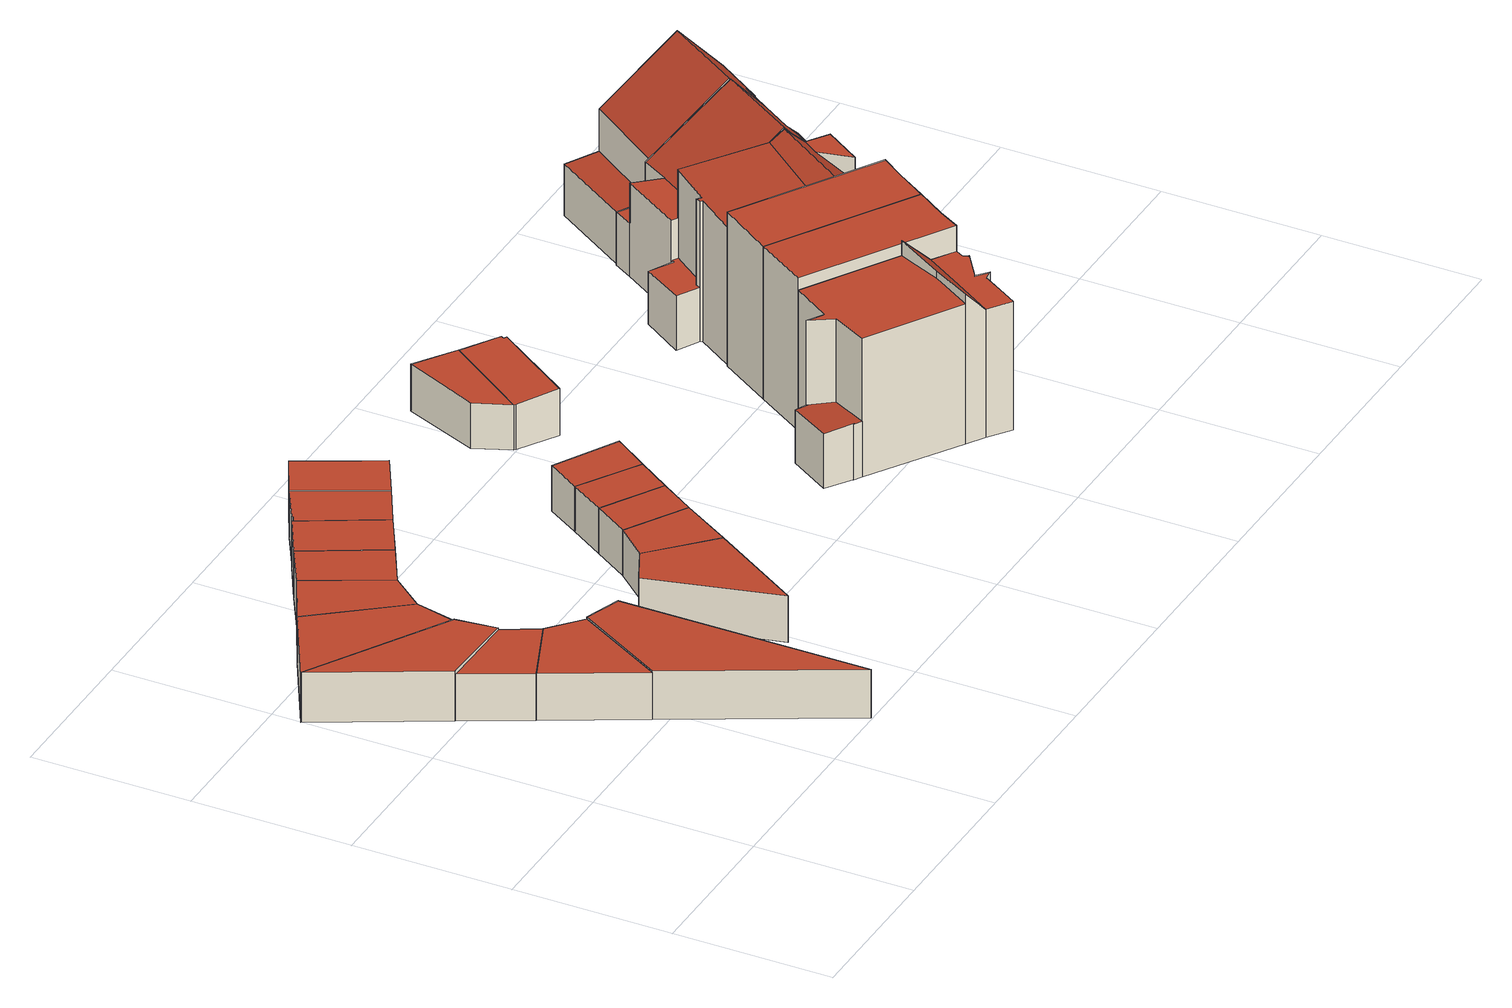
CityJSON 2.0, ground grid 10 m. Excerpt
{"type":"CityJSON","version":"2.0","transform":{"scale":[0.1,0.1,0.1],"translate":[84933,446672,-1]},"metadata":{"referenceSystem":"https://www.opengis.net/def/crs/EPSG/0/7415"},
"CityObjects":{
"building1":{"type":"Building","attributes":{"b3_bag_bag_overlap":0,"b3_dak_type":"horizontal","b3_h_dak_50p":2.79,"b3_h_dak_70p":2.81,"b3_h_dak_max":3.14,"b3_h_dak_min":2.66,"b3_h_maaiveld":-0.385,"b3_kas_warenhuis":false,"b3_mutatie_ahn3_ahn4":false,"b3_opp_buitenmuur":37.85,"b3_opp_dak_plat":31,"b3_opp_dak_schuin":0,"b3_opp_grond":30.98,"b3_opp_scheidingsmuur":47.36,"b3_reconstructie_onvolledig":false,"b3_rmse_lod12":0.0739,"b3_rmse_lod13":0.0739,"b3_rmse_lod22":0.0531,"b3_val3dity_lod12":"[]","b3_val3dity_lod13":"[]","b3_val3dity_lod22":"[]","b3_volume_lod12":99.03,"b3_volume_lod13":99.03,"b3_volume_lod22":98.66,"geconstateerd":false,"oorspronkelijkbouwjaar":1930,"status":"Pand in gebruik"},"children":["building1-1"]},
"building1-1":{"type":"BuildingPart","parents":["building1"],"geometry":[{"type":"Solid","lod":"2.2","boundaries":[[[[0,1,2,3]],[[4,1,0,5]],[[6,2,1,4]],[[5,0,3,7]],[[7,3,2,6]],[[7,6,4,5]]]],"semantics":{"surfaces":[{"type":"GroundSurface"},{"type":"WallSurface","on_footprint_edge":true},{"type":"RoofSurface"}],"values":[[0,1,1,1,1,2]]}}]},
"building2":{"type":"Building","attributes":{"b3_bag_bag_overlap":0,"b3_dak_type":"horizontal","b3_h_dak_50p":2.66,"b3_h_dak_70p":2.68,"b3_h_dak_max":2.84,"b3_h_dak_min":2.51,"b3_h_maaiveld":-0.446,"b3_kas_warenhuis":false,"b3_mutatie_ahn3_ahn4":false,"b3_opp_buitenmuur":22.26,"b3_opp_dak_plat":16.53,"b3_opp_dak_schuin":0,"b3_opp_grond":16.52,"b3_opp_scheidingsmuur":30.92,"b3_reconstructie_onvolledig":false,"b3_rmse_lod12":0.0529,"b3_rmse_lod13":0.0529,"b3_rmse_lod22":0.0366,"b3_val3dity_lod12":"[]","b3_val3dity_lod13":"[]","b3_val3dity_lod22":"[]","b3_volume_lod12":51.62,"b3_volume_lod13":51.62,"b3_volume_lod22":51.43,"geconstateerd":false,"oorspronkelijkbouwjaar":1930,"status":"Pand in gebruik"},"children":["building2-1"]},
"building2-1":{"type":"BuildingPart","parents":["building2"],"geometry":[{"type":"Solid","lod":"2.2","boundaries":[[[[8,2,1,9]],[[10,8,9,11]],[[11,9,1,12]],[[12,1,2,13]],[[13,2,8,10]],[[13,10,11,12]]]],"semantics":{"surfaces":[{"type":"GroundSurface"},{"type":"WallSurface","on_footprint_edge":true},{"type":"RoofSurface"}],"values":[[0,1,1,1,1,2]]}}]},
"building3":{"type":"Building","attributes":{"b3_bag_bag_overlap":0,"b3_dak_type":"horizontal","b3_h_dak_50p":2.65,"b3_h_dak_70p":2.67,"b3_h_dak_max":2.84,"b3_h_dak_min":2.48,"b3_h_maaiveld":-0.438,"b3_kas_warenhuis":false,"b3_mutatie_ahn3_ahn4":false,"b3_opp_buitenmuur":27.38,"b3_opp_dak_plat":33.25,"b3_opp_dak_schuin":0,"b3_opp_grond":33.25,"b3_opp_scheidingsmuur":52.18,"b3_reconstructie_onvolledig":false,"b3_rmse_lod12":0.0445,"b3_rmse_lod13":0.0445,"b3_rmse_lod22":0.0368,"b3_val3dity_lod12":"[]","b3_val3dity_lod13":"[]","b3_val3dity_lod22":"[]","b3_volume_lod12":103.25,"b3_volume_lod13":103.25,"b3_volume_lod22":102.69,"geconstateerd":false,"oorspronkelijkbouwjaar":1930,"status":"Pand in gebruik"},"children":["building3-1"]},
"building3-1":{"type":"BuildingPart","parents":["building3"],"geometry":[{"type":"Solid","lod":"2.2","boundaries":[[[[14,15,0,3]],[[16,0,15,17]],[[18,3,0,16]],[[19,14,3,18]],[[17,15,14,19]],[[17,19,18,16]]]],"semantics":{"surfaces":[{"type":"GroundSurface"},{"type":"WallSurface","on_footprint_edge":true},{"type":"RoofSurface"}],"values":[[0,1,1,1,1,2]]}}]},
"building4":{"type":"Building","attributes":{"b3_bag_bag_overlap":0,"b3_dak_type":"multiple horizontal","b3_h_dak_50p":2.66,"b3_h_dak_70p":2.68,"b3_h_dak_max":2.79,"b3_h_dak_min":-0.39,"b3_h_maaiveld":-0.447,"b3_kas_warenhuis":false,"b3_mutatie_ahn3_ahn4":false,"b3_opp_buitenmuur":28.96,"b3_opp_dak_plat":23.99,"b3_opp_dak_schuin":0,"b3_opp_grond":23.98,"b3_opp_scheidingsmuur":35.08,"b3_reconstructie_onvolledig":false,"b3_rmse_lod12":0.531,"b3_rmse_lod13":0.531,"b3_rmse_lod22":0.518,"b3_val3dity_lod12":"[]","b3_val3dity_lod13":"[]","b3_val3dity_lod22":"[]","b3_volume_lod12":75.05,"b3_volume_lod13":75.05,"b3_volume_lod22":74.63,"geconstateerd":false,"oorspronkelijkbouwjaar":1930,"status":"Pand in gebruik"},"children":["building4-1"]},
"building4-1":{"type":"BuildingPart","parents":["building4"],"geometry":[{"type":"Solid","lod":"2.2","boundaries":[[[[9,20,21,8]],[[22,21,20,23]],[[10,8,21,22]],[[11,9,8,10]],[[23,20,9,11]],[[23,11,10,22]]]],"semantics":{"surfaces":[{"type":"GroundSurface"},{"type":"WallSurface","on_footprint_edge":true},{"type":"RoofSurface"}],"values":[[0,1,1,1,1,2]]}}]},
"building5":{"type":"Building","attributes":{"b3_bag_bag_overlap":0,"b3_dak_type":"horizontal","b3_h_dak_50p":2.75,"b3_h_dak_70p":2.77,"b3_h_dak_max":3.05,"b3_h_dak_min":2.62,"b3_h_maaiveld":-0.385,"b3_kas_warenhuis":false,"b3_mutatie_ahn3_ahn4":false,"b3_opp_buitenmuur":48.02,"b3_opp_dak_plat":53.03,"b3_opp_dak_schuin":0,"b3_opp_grond":53.02,"b3_opp_scheidingsmuur":68.65,"b3_reconstructie_onvolledig":false,"b3_rmse_lod12":0.0408,"b3_rmse_lod13":0.0408,"b3_rmse_lod22":0.0234,"b3_val3dity_lod12":"[]","b3_val3dity_lod13":"[]","b3_val3dity_lod22":"[]","b3_volume_lod12":167.33,"b3_volume_lod13":167.33,"b3_volume_lod22":166.34,"geconstateerd":false,"oorspronkelijkbouwjaar":1930,"status":"Pand in gebruik"},"children":["building5-1"]},
"building5-1":{"type":"BuildingPart","parents":["building5"],"geometry":[{"type":"Solid","lod":"2.2","boundaries":[[[[20,24,25,21]],[[26,25,24,27]],[[28,21,25,26]],[[29,20,21,28]],[[27,24,20,29]],[[27,29,28,26]]]],"semantics":{"surfaces":[{"type":"GroundSurface"},{"type":"WallSurface","on_footprint_edge":true},{"type":"RoofSurface"}],"values":[[0,1,1,1,1,2]]}}]},
"building6":{"type":"Building","attributes":{"b3_bag_bag_overlap":0,"b3_dak_type":"horizontal","b3_h_dak_50p":2.66,"b3_h_dak_70p":2.68,"b3_h_dak_max":2.86,"b3_h_dak_min":2.56,"b3_h_maaiveld":-0.437,"b3_kas_warenhuis":false,"b3_mutatie_ahn3_ahn4":false,"b3_opp_buitenmuur":20.04,"b3_opp_dak_plat":19.65,"b3_opp_dak_schuin":0,"b3_opp_grond":19.65,"b3_opp_scheidingsmuur":38.61,"b3_reconstructie_onvolledig":false,"b3_rmse_lod12":0.0448,"b3_rmse_lod13":0.0448,"b3_rmse_lod22":0.0376,"b3_val3dity_lod12":"[]","b3_val3dity_lod13":"[]","b3_val3dity_lod22":"[]","b3_volume_lod12":61.1,"b3_volume_lod13":61.1,"b3_volume_lod22":60.87,"geconstateerd":false,"oorspronkelijkbouwjaar":1930,"status":"Pand in gebruik"},"children":["building6-1"]},
"building6-1":{"type":"BuildingPart","parents":["building6"],"geometry":[{"type":"Solid","lod":"2.2","boundaries":[[[[30,31,15,14]],[[17,15,31,32]],[[19,14,15,17]],[[33,30,14,19]],[[32,31,30,33]],[[32,33,19,17]]]],"semantics":{"surfaces":[{"type":"GroundSurface"},{"type":"WallSurface","on_footprint_edge":true},{"type":"RoofSurface"}],"values":[[0,1,1,1,1,2]]}}]},
"building7":{"type":"Building","attributes":{"b3_bag_bag_overlap":0,"b3_dak_type":"horizontal","b3_h_dak_50p":2.65,"b3_h_dak_70p":2.67,"b3_h_dak_max":2.77,"b3_h_dak_min":2.48,"b3_h_maaiveld":-0.437,"b3_kas_warenhuis":false,"b3_mutatie_ahn3_ahn4":false,"b3_opp_buitenmuur":18.86,"b3_opp_dak_plat":17.29,"b3_opp_dak_schuin":0,"b3_opp_grond":17.29,"b3_opp_scheidingsmuur":35.03,"b3_reconstructie_onvolledig":false,"b3_rmse_lod12":0.0387,"b3_rmse_lod13":0.0387,"b3_rmse_lod22":0.0341,"b3_val3dity_lod12":"[]","b3_val3dity_lod13":"[]","b3_val3dity_lod22":"[]","b3_volume_lod12":53.67,"b3_volume_lod13":53.67,"b3_volume_lod22":53.46,"geconstateerd":false,"oorspronkelijkbouwjaar":1930,"status":"Pand in gebruik"},"children":["building7-1"]},
"building7-1":{"type":"BuildingPart","parents":["building7"],"geometry":[{"type":"Solid","lod":"2.2","boundaries":[[[[31,30,34,35]],[[32,31,35,36]],[[36,35,34,37]],[[37,34,30,33]],[[33,30,31,32]],[[33,32,36,37]]]],"semantics":{"surfaces":[{"type":"GroundSurface"},{"type":"WallSurface","on_footprint_edge":true},{"type":"RoofSurface"}],"values":[[0,1,1,1,1,2]]}}]},
"building8":{"type":"Building","attributes":{"b3_bag_bag_overlap":0,"b3_dak_type":"horizontal","b3_h_dak_50p":2.66,"b3_h_dak_70p":2.68,"b3_h_dak_max":2.77,"b3_h_dak_min":2.52,"b3_h_maaiveld":-0.437,"b3_kas_warenhuis":false,"b3_mutatie_ahn3_ahn4":false,"b3_opp_buitenmuur":19.09,"b3_opp_dak_plat":17.23,"b3_opp_dak_schuin":0,"b3_opp_grond":17.23,"b3_opp_scheidingsmuur":34.72,"b3_reconstructie_onvolledig":false,"b3_rmse_lod12":0.0421,"b3_rmse_lod13":0.0421,"b3_rmse_lod22":0.0355,"b3_val3dity_lod12":"[]","b3_val3dity_lod13":"[]","b3_val3dity_lod22":"[]","b3_volume_lod12":53.6,"b3_volume_lod13":53.6,"b3_volume_lod22":53.31,"geconstateerd":false,"oorspronkelijkbouwjaar":1930,"status":"Pand in gebruik"},"children":["building8-1"]},
"building8-1":{"type":"BuildingPart","parents":["building8"],"geometry":[{"type":"Solid","lod":"2.2","boundaries":[[[[35,34,38,39]],[[36,35,39,40]],[[40,39,38,41]],[[41,38,34,37]],[[37,34,35,36]],[[37,36,40,41]]]],"semantics":{"surfaces":[{"type":"GroundSurface"},{"type":"WallSurface","on_footprint_edge":true},{"type":"RoofSurface"}],"values":[[0,1,1,1,1,2]]}}]},
"building9":{"type":"Building","attributes":{"b3_bag_bag_overlap":0,"b3_dak_type":"horizontal","b3_h_dak_50p":2.67,"b3_h_dak_70p":2.69,"b3_h_dak_max":2.84,"b3_h_dak_min":2.47,"b3_h_maaiveld":-0.44,"b3_kas_warenhuis":false,"b3_mutatie_ahn3_ahn4":false,"b3_opp_buitenmuur":30.14,"b3_opp_dak_plat":27.39,"b3_opp_dak_schuin":0,"b3_opp_grond":27.39,"b3_opp_scheidingsmuur":41.23,"b3_reconstructie_onvolledig":false,"b3_rmse_lod12":0.0457,"b3_rmse_lod13":0.0457,"b3_rmse_lod22":0.0324,"b3_val3dity_lod12":"[]","b3_val3dity_lod13":"[]","b3_val3dity_lod22":"[]","b3_volume_lod12":85.75,"b3_volume_lod13":85.75,"b3_volume_lod22":85.18,"geconstateerd":false,"oorspronkelijkbouwjaar":1930,"status":"Pand in gebruik"},"children":["building9-1"]},
"building9-1":{"type":"BuildingPart","parents":["building9"],"geometry":[{"type":"Solid","lod":"2.2","boundaries":[[[[42,43,44,45]],[[46,44,43,47]],[[48,45,44,46]],[[49,42,45,48]],[[47,43,42,49]],[[47,49,48,46]]]],"semantics":{"surfaces":[{"type":"GroundSurface"},{"type":"WallSurface","on_footprint_edge":true},{"type":"RoofSurface"}],"values":[[0,1,1,1,1,2]]}}]},
"building10":{"type":"Building","attributes":{"b3_bag_bag_overlap":0,"b3_dak_type":"horizontal","b3_h_dak_50p":2.65,"b3_h_dak_70p":2.67,"b3_h_dak_max":2.76,"b3_h_dak_min":2.56,"b3_h_maaiveld":-0.437,"b3_kas_warenhuis":false,"b3_mutatie_ahn3_ahn4":false,"b3_opp_buitenmuur":19.28,"b3_opp_dak_plat":17.08,"b3_opp_dak_schuin":0,"b3_opp_grond":17.13,"b3_opp_scheidingsmuur":34.63,"b3_reconstructie_onvolledig":false,"b3_rmse_lod12":0.0364,"b3_rmse_lod13":0.0364,"b3_rmse_lod22":0.0312,"b3_val3dity_lod12":"[]","b3_val3dity_lod13":"[]","b3_val3dity_lod22":"[]","b3_volume_lod12":53.21,"b3_volume_lod13":53.21,"b3_volume_lod22":53,"geconstateerd":false,"oorspronkelijkbouwjaar":1930,"status":"Pand in gebruik"},"children":["building10-1"]},
"building10-1":{"type":"BuildingPart","parents":["building10"],"geometry":[{"type":"Solid","lod":"2.2","boundaries":[[[[50,51,52,53,54,39]],[[55,54,53,56]],[[56,53,52,57]],[[57,52,51,58]],[[40,39,54,55]],[[59,50,39,40]],[[58,51,50,59]],[[58,59,40,55,56,57]]]],"semantics":{"surfaces":[{"type":"GroundSurface"},{"type":"WallSurface","on_footprint_edge":true},{"type":"RoofSurface"}],"values":[[0,1,1,1,1,1,1,2]]}}]},
"building11":{"type":"Building","attributes":{"b3_bag_bag_overlap":0,"b3_dak_type":"horizontal","b3_h_dak_50p":2.68,"b3_h_dak_70p":2.69,"b3_h_dak_max":2.78,"b3_h_dak_min":2.54,"b3_h_maaiveld":-0.436,"b3_kas_warenhuis":false,"b3_mutatie_ahn3_ahn4":false,"b3_opp_buitenmuur":19.06,"b3_opp_dak_plat":13.86,"b3_opp_dak_schuin":0,"b3_opp_grond":13.86,"b3_opp_scheidingsmuur":28.39,"b3_reconstructie_onvolledig":false,"b3_rmse_lod12":0.0354,"b3_rmse_lod13":0.0354,"b3_rmse_lod22":0.0296,"b3_val3dity_lod12":"[]","b3_val3dity_lod13":"[]","b3_val3dity_lod22":"[]","b3_volume_lod12":43.24,"b3_volume_lod13":43.24,"b3_volume_lod22":43.07,"geconstateerd":false,"oorspronkelijkbouwjaar":1930,"status":"Pand in gebruik"},"children":["building11-1"]},
"building11-1":{"type":"BuildingPart","parents":["building11"],"geometry":[{"type":"Solid","lod":"2.2","boundaries":[[[[60,61,43,42]],[[47,43,61,62]],[[49,42,43,47]],[[63,60,42,49]],[[62,61,60,63]],[[62,63,49,47]]]],"semantics":{"surfaces":[{"type":"GroundSurface"},{"type":"WallSurface","on_footprint_edge":true},{"type":"RoofSurface"}],"values":[[0,1,1,1,1,2]]}}]},
"building12":{"type":"Building","attributes":{"b3_bag_bag_overlap":0,"b3_dak_type":"horizontal","b3_h_dak_50p":2.67,"b3_h_dak_70p":2.69,"b3_h_dak_max":2.82,"b3_h_dak_min":2.52,"b3_h_maaiveld":-0.437,"b3_kas_warenhuis":false,"b3_mutatie_ahn3_ahn4":false,"b3_opp_buitenmuur":16.15,"b3_opp_dak_plat":11.22,"b3_opp_dak_schuin":0,"b3_opp_grond":11.22,"b3_opp_scheidingsmuur":26.94,"b3_reconstructie_onvolledig":false,"b3_rmse_lod12":0.0424,"b3_rmse_lod13":0.0424,"b3_rmse_lod22":0.0335,"b3_val3dity_lod12":"[]","b3_val3dity_lod13":"[]","b3_val3dity_lod22":"[]","b3_volume_lod12":35.1,"b3_volume_lod13":35.1,"b3_volume_lod22":34.91,"geconstateerd":false,"oorspronkelijkbouwjaar":1930,"status":"Pand in gebruik"},"children":["building12-1"]},
"building12-1":{"type":"BuildingPart","parents":["building12"],"geometry":[{"type":"Solid","lod":"2.2","boundaries":[[[[64,61,60,65,66]],[[67,65,60,63]],[[62,61,64,68]],[[63,60,61,62]],[[68,64,66,69]],[[69,66,65,67]],[[69,67,63,62,68]]]],"semantics":{"surfaces":[{"type":"GroundSurface"},{"type":"WallSurface","on_footprint_edge":true},{"type":"RoofSurface"}],"values":[[0,1,1,1,1,1,2]]}}]},
"building13":{"type":"Building","attributes":{"b3_bag_bag_overlap":0,"b3_dak_type":"horizontal","b3_h_dak_50p":2.65,"b3_h_dak_70p":2.67,"b3_h_dak_max":2.79,"b3_h_dak_min":2.56,"b3_h_maaiveld":-0.444,"b3_kas_warenhuis":false,"b3_mutatie_ahn3_ahn4":false,"b3_opp_buitenmuur":19.09,"b3_opp_dak_plat":17.22,"b3_opp_dak_schuin":0,"b3_opp_grond":17.22,"b3_opp_scheidingsmuur":34.68,"b3_reconstructie_onvolledig":false,"b3_rmse_lod12":0.0342,"b3_rmse_lod13":0.0342,"b3_rmse_lod22":0.0307,"b3_val3dity_lod12":"[]","b3_val3dity_lod13":"[]","b3_val3dity_lod22":"[]","b3_volume_lod12":53.48,"b3_volume_lod13":53.48,"b3_volume_lod22":53.35,"geconstateerd":false,"oorspronkelijkbouwjaar":1930,"status":"Pand in gebruik"},"children":["building13-1"]},
"building13-1":{"type":"BuildingPart","parents":["building13"],"geometry":[{"type":"Solid","lod":"2.2","boundaries":[[[[54,53,70,71]],[[55,54,71,72]],[[72,71,70,73]],[[73,70,53,56]],[[56,53,54,55]],[[56,55,72,73]]]],"semantics":{"surfaces":[{"type":"GroundSurface"},{"type":"WallSurface","on_footprint_edge":true},{"type":"RoofSurface"}],"values":[[0,1,1,1,1,2]]}}]},
"building14":{"type":"Building","attributes":{"b3_bag_bag_overlap":0,"b3_dak_type":"horizontal","b3_h_dak_50p":2.67,"b3_h_dak_70p":2.69,"b3_h_dak_max":2.82,"b3_h_dak_min":2.55,"b3_h_maaiveld":-0.431,"b3_kas_warenhuis":false,"b3_mutatie_ahn3_ahn4":false,"b3_opp_buitenmuur":16.07,"b3_opp_dak_plat":11.24,"b3_opp_dak_schuin":0,"b3_opp_grond":11.24,"b3_opp_scheidingsmuur":26.97,"b3_reconstructie_onvolledig":false,"b3_rmse_lod12":0.043,"b3_rmse_lod13":0.043,"b3_rmse_lod22":0.0359,"b3_val3dity_lod12":"[]","b3_val3dity_lod13":"[]","b3_val3dity_lod22":"[]","b3_volume_lod12":35.03,"b3_volume_lod13":35.03,"b3_volume_lod22":34.89,"geconstateerd":false,"oorspronkelijkbouwjaar":1930,"status":"Pand in gebruik"},"children":["building14-1"]},
"building14-1":{"type":"BuildingPart","parents":["building14"],"geometry":[{"type":"Solid","lod":"2.2","boundaries":[[[[66,65,74,75]],[[69,66,75,76]],[[76,75,74,77]],[[77,74,65,67]],[[67,65,66,69]],[[67,69,76,77]]]],"semantics":{"surfaces":[{"type":"GroundSurface"},{"type":"WallSurface","on_footprint_edge":true},{"type":"RoofSurface"}],"values":[[0,1,1,1,1,2]]}}]},
"building15":{"type":"Building","attributes":{"b3_bag_bag_overlap":0,"b3_dak_type":"slanted","b3_h_dak_50p":2.67,"b3_h_dak_70p":2.69,"b3_h_dak_max":3.16,"b3_h_dak_min":2.44,"b3_h_maaiveld":-0.421,"b3_kas_warenhuis":false,"b3_mutatie_ahn3_ahn4":false,"b3_opp_buitenmuur":29.55,"b3_opp_dak_plat":11.34,"b3_opp_dak_schuin":0,"b3_opp_grond":11.33,"b3_opp_scheidingsmuur":13.5,"b3_reconstructie_onvolledig":false,"b3_rmse_lod12":0.105,"b3_rmse_lod13":0.105,"b3_rmse_lod22":0.0956,"b3_val3dity_lod12":"[]","b3_val3dity_lod13":"[]","b3_val3dity_lod22":"[]","b3_volume_lod12":35.2,"b3_volume_lod13":35.2,"b3_volume_lod22":35,"geconstateerd":false,"oorspronkelijkbouwjaar":1930,"status":"Pand in gebruik"},"children":["building15-1"]},
"building15-1":{"type":"BuildingPart","parents":["building15"],"geometry":[{"type":"Solid","lod":"2.2","boundaries":[[[[75,74,78,79]],[[76,75,79,80]],[[80,79,78,81]],[[81,78,74,77]],[[77,74,75,76]],[[77,76,80,81]]]],"semantics":{"surfaces":[{"type":"GroundSurface"},{"type":"WallSurface","on_footprint_edge":true},{"type":"RoofSurface"}],"values":[[0,1,1,1,1,2]]}}]},
"building16":{"type":"Building","attributes":{"b3_bag_bag_overlap":0,"b3_dak_type":"horizontal","b3_h_dak_50p":2.66,"b3_h_dak_70p":2.68,"b3_h_dak_max":2.78,"b3_h_dak_min":2.54,"b3_h_maaiveld":-0.426,"b3_kas_warenhuis":false,"b3_mutatie_ahn3_ahn4":false,"b3_opp_buitenmuur":16.65,"b3_opp_dak_plat":13.53,"b3_opp_dak_schuin":0,"b3_opp_grond":13.52,"b3_opp_scheidingsmuur":34.82,"b3_reconstructie_onvolledig":false,"b3_rmse_lod12":0.0457,"b3_rmse_lod13":0.0457,"b3_rmse_lod22":0.0318,"b3_val3dity_lod12":"[]","b3_val3dity_lod13":"[]","b3_val3dity_lod22":"[]","b3_volume_lod12":42.04,"b3_volume_lod13":42.04,"b3_volume_lod22":41.79,"geconstateerd":false,"oorspronkelijkbouwjaar":1930,"status":"Pand in gebruik"},"children":["building16-1"]},
"building16-1":{"type":"BuildingPart","parents":["building16"],"geometry":[{"type":"Solid","lod":"2.2","boundaries":[[[[82,83,84,85]],[[86,82,85,87]],[[87,85,84,88]],[[88,84,83,89]],[[89,83,82,86]],[[89,86,87,88]]]],"semantics":{"surfaces":[{"type":"GroundSurface"},{"type":"WallSurface","on_footprint_edge":true},{"type":"RoofSurface"}],"values":[[0,1,1,1,1,2]]}}]},
"building17":{"type":"Building","attributes":{"b3_bag_bag_overlap":0,"b3_dak_type":"horizontal","b3_h_dak_50p":2.67,"b3_h_dak_70p":2.69,"b3_h_dak_max":2.79,"b3_h_dak_min":2.46,"b3_h_maaiveld":-0.406,"b3_kas_warenhuis":false,"b3_mutatie_ahn3_ahn4":false,"b3_opp_buitenmuur":37.95,"b3_opp_dak_plat":18.85,"b3_opp_dak_schuin":0,"b3_opp_grond":18.85,"b3_opp_scheidingsmuur":19.19,"b3_reconstructie_onvolledig":false,"b3_rmse_lod12":0.0489,"b3_rmse_lod13":0.0489,"b3_rmse_lod22":0.0328,"b3_val3dity_lod12":"[]","b3_val3dity_lod13":"[]","b3_val3dity_lod22":"[]","b3_volume_lod12":58.38,"b3_volume_lod13":58.38,"b3_volume_lod22":58.02,"geconstateerd":false,"oorspronkelijkbouwjaar":1930,"status":"Pand in gebruik"},"children":["building17-1"]},
"building17-1":{"type":"BuildingPart","parents":["building17"],"geometry":[{"type":"Solid","lod":"2.2","boundaries":[[[[82,90,91,92,93,94,83]],[[95,94,93,96]],[[89,83,94,95]],[[86,82,83,89]],[[96,93,92,97]],[[97,92,91,98]],[[98,91,90,99]],[[99,90,82,86]],[[99,86,89,95,96,97,98]]]],"semantics":{"surfaces":[{"type":"GroundSurface"},{"type":"WallSurface","on_footprint_edge":true},{"type":"RoofSurface"}],"values":[[0,1,1,1,1,1,1,1,2]]}}]},
"building18":{"type":"Building","attributes":{"b3_bag_bag_overlap":0,"b3_bouwlagen":3,"b3_dak_type":"slanted","b3_h_dak_50p":8.97,"b3_h_dak_70p":9.12,"b3_h_dak_max":10.69,"b3_h_dak_min":2.91,"b3_h_maaiveld":-0.168,"b3_kas_warenhuis":false,"b3_mutatie_ahn3_ahn4":false,"b3_opp_buitenmuur":159.3,"b3_opp_dak_plat":54.53,"b3_opp_dak_schuin":19.69,"b3_opp_grond":69.51,"b3_opp_scheidingsmuur":169.73,"b3_reconstructie_onvolledig":false,"b3_rmse_lod12":1.65,"b3_rmse_lod13":0.473,"b3_rmse_lod22":0.25,"b3_val3dity_lod12":"[]","b3_val3dity_lod13":"[]","b3_val3dity_lod22":"[]","b3_volume_lod12":642.95,"b3_volume_lod13":598.44,"b3_volume_lod22":586.04,"geconstateerd":false,"oorspronkelijkbouwjaar":1930,"status":"Pand in gebruik"},"children":["building18-1"]},
"building18-1":{"type":"BuildingPart","parents":["building18"],"geometry":[{"type":"Solid","lod":"2.2","boundaries":[[[[100,101,102,103,104,105,106,107,108,109,110,111,112,113,114,115,116,117,118,119]],[[120,105,104,121]],[[122,113,112,123]],[[124,106,105,120]],[[125,107,106,124]],[[126,125,127,128]],[[129,102,101,130]],[[131,103,102,129]],[[132,121,104,103,131]],[[133,108,107,125,126]],[[134,135,123,136]],[[137,115,114,138]],[[139,117,116,140]],[[138,114,113,122]],[[140,116,115,137]],[[141,142,111,110,143]],[[144,145,142,141]],[[136,123,112,111,142]],[[143,110,109,146]],[[146,109,108,133]],[[147,148,145,144]],[[149,139,135,134]],[[150,118,117,139,149]],[[151,119,118,150]],[[130,101,100,148,147]],[[148,100,119,151]],[[128,127,121,132]],[[135,139,140,137,138,122,123]],[[143,130,147,144,141]],[[148,151,150,149,134,136,142,145]],[[121,127,125,124,120]],[[130,143,146,133,126,128,132,131,129]]]],"semantics":{"surfaces":[{"type":"GroundSurface"},{"type":"WallSurface","on_footprint_edge":true},{"type":"WallSurface","on_footprint_edge":false},{"type":"RoofSurface"}],"values":[[0,1,1,1,1,2,1,1,1,1,2,1,1,1,1,1,2,1,1,1,2,2,1,1,1,1,2,3,3,3,3,3]]}}]},
"building19":{"type":"Building","attributes":{"b3_bag_bag_overlap":0,"b3_bouwlagen":3,"b3_dak_type":"horizontal","b3_h_dak_50p":9.85,"b3_h_dak_70p":9.87,"b3_h_dak_max":10.13,"b3_h_dak_min":9.69,"b3_h_maaiveld":-0.27,"b3_kas_warenhuis":false,"b3_mutatie_ahn3_ahn4":false,"b3_opp_buitenmuur":87.34,"b3_opp_dak_plat":38.72,"b3_opp_dak_schuin":0,"b3_opp_grond":38.72,"b3_opp_scheidingsmuur":196.29,"b3_reconstructie_onvolledig":false,"b3_rmse_lod12":0.0593,"b3_rmse_lod13":0.0593,"b3_rmse_lod22":0.0409,"b3_val3dity_lod12":"[]","b3_val3dity_lod13":"[]","b3_val3dity_lod22":"[]","b3_volume_lod12":392.82,"b3_volume_lod13":392.82,"b3_volume_lod22":392.09,"geconstateerd":false,"oorspronkelijkbouwjaar":1930,"status":"Pand in gebruik"},"children":["building19-1"]},
"building19-1":{"type":"BuildingPart","parents":["building19"],"geometry":[{"type":"Solid","lod":"2.2","boundaries":[[[[152,153,154,155,156]],[[157,155,154,158]],[[159,153,152,160]],[[158,154,153,159]],[[160,152,156,161]],[[161,156,155,157]],[[161,157,158,159,160]]]],"semantics":{"surfaces":[{"type":"GroundSurface"},{"type":"WallSurface","on_footprint_edge":true},{"type":"RoofSurface"}],"values":[[0,1,1,1,1,1,2]]}}]},
"building20":{"type":"Building","attributes":{"b3_bag_bag_overlap":0,"b3_bouwlagen":3,"b3_dak_type":"multiple horizontal","b3_h_dak_50p":9.87,"b3_h_dak_70p":9.9,"b3_h_dak_max":10.35,"b3_h_dak_min":-0.17,"b3_h_maaiveld":-0.271,"b3_kas_warenhuis":false,"b3_mutatie_ahn3_ahn4":false,"b3_opp_buitenmuur":92.36,"b3_opp_dak_plat":39.9,"b3_opp_dak_schuin":0,"b3_opp_grond":39.89,"b3_opp_scheidingsmuur":194.25,"b3_reconstructie_onvolledig":false,"b3_rmse_lod12":1.63,"b3_rmse_lod13":1.63,"b3_rmse_lod22":1.63,"b3_val3dity_lod12":"[]","b3_val3dity_lod13":"[]","b3_val3dity_lod22":"[]","b3_volume_lod12":405.8,"b3_volume_lod13":405.8,"b3_volume_lod22":405.07,"geconstateerd":false,"oorspronkelijkbouwjaar":1930,"status":"Pand in gebruik"},"children":["building20-1"]},
"building20-1":{"type":"BuildingPart","parents":["building20"],"geometry":[{"type":"Solid","lod":"2.2","boundaries":[[[[162,163,164,156,155]],[[161,156,164,165]],[[157,155,156,161]],[[166,162,155,157]],[[165,164,163,167]],[[167,163,162,166]],[[167,166,157,161,165]]]],"semantics":{"surfaces":[{"type":"GroundSurface"},{"type":"WallSurface","on_footprint_edge":true},{"type":"RoofSurface"}],"values":[[0,1,1,1,1,1,2]]}}]},
"building21":{"type":"Building","attributes":{"b3_bag_bag_overlap":0,"b3_bouwlagen":3,"b3_dak_type":"slanted","b3_h_dak_50p":8.95,"b3_h_dak_70p":9.02,"b3_h_dak_max":10.62,"b3_h_dak_min":3.29,"b3_h_maaiveld":-0.201,"b3_kas_warenhuis":false,"b3_mutatie_ahn3_ahn4":false,"b3_opp_buitenmuur":134.21,"b3_opp_dak_plat":44.76,"b3_opp_dak_schuin":30.93,"b3_opp_grond":68.51,"b3_opp_scheidingsmuur":168.6,"b3_reconstructie_onvolledig":false,"b3_rmse_lod12":1.57,"b3_rmse_lod13":0.514,"b3_rmse_lod22":0.289,"b3_val3dity_lod12":"[]","b3_val3dity_lod13":"[]","b3_val3dity_lod22":"[]","b3_volume_lod12":630.32,"b3_volume_lod13":596.44,"b3_volume_lod22":582.74,"geconstateerd":false,"oorspronkelijkbouwjaar":1930,"status":"Pand in gebruik"},"children":["building21-1"]},
"building21-1":{"type":"BuildingPart","parents":["building21"],"geometry":[{"type":"Solid","lod":"2.2","boundaries":[[[[168,169,170,171,172,173,174,175,176,177,178,179,180,181,182,183,184,185,186]],[[187,171,170,188]],[[189,190,172,171,187]],[[188,170,169,191]],[[192,176,175,193]],[[194,177,176,192]],[[195,186,185,196]],[[196,185,184,197]],[[198,183,182,199]],[[197,184,183,198]],[[200,180,179,201]],[[202,181,180,200]],[[203,199,182,181,202]],[[193,175,174,204]],[[204,174,173,205]],[[201,179,178,206]],[[205,173,172,190]],[[207,168,186,195]],[[206,178,177,194,208]],[[208,194,209,210]],[[210,209,211,212]],[[212,211,190,189]],[[213,199,203]],[[191,169,168,207]],[[190,211,209,194,192,193,204,205]],[[212,189,187,188,191,206,208,210]],[[213,203,202,200]],[[207,201,206,191]],[[201,207,195,196,197,198,199,213,200]]]],"semantics":{"surfaces":[{"type":"GroundSurface"},{"type":"WallSurface","on_footprint_edge":true},{"type":"WallSurface","on_footprint_edge":false},{"type":"RoofSurface"}],"values":[[0,1,1,1,1,1,1,1,1,1,1,1,1,1,1,1,1,1,1,2,2,2,2,1,3,3,3,3,3]]}}]},
"building22":{"type":"Building","attributes":{"b3_bag_bag_overlap":0,"b3_bouwlagen":3,"b3_dak_type":"slanted","b3_h_dak_50p":8.08,"b3_h_dak_70p":8.59,"b3_h_dak_max":9.76,"b3_h_dak_min":3.25,"b3_h_maaiveld":-0.159,"b3_kas_warenhuis":false,"b3_mutatie_ahn3_ahn4":false,"b3_opp_buitenmuur":88.96,"b3_opp_dak_plat":10.96,"b3_opp_dak_schuin":59.47,"b3_opp_grond":58.31,"b3_opp_scheidingsmuur":146.68,"b3_reconstructie_onvolledig":false,"b3_rmse_lod12":1.84,"b3_rmse_lod13":1.32,"b3_rmse_lod22":0.16,"b3_val3dity_lod12":"[]","b3_val3dity_lod13":"[]","b3_val3dity_lod22":"[]","b3_volume_lod12":508.86,"b3_volume_lod13":493.89,"b3_volume_lod22":443.67,"geconstateerd":false,"oorspronkelijkbouwjaar":1928,"status":"Pand in gebruik"},"children":["building22-1"]},
"building22-1":{"type":"BuildingPart","parents":["building22"],"geometry":[{"type":"Solid","lod":"2.2","boundaries":[[[[214,215,216,217,218,219,181,179,220,176,221]],[[222,181,219,223]],[[223,219,218,224]],[[225,226,227,228]],[[228,227,221,176,229]],[[229,176,220,230]],[[224,218,217,231]],[[232,214,221,227]],[[233,179,181,222]],[[231,217,216,234]],[[230,220,179,233]],[[235,236,226,225]],[[236,215,214,232]],[[234,216,215,236,235]],[[231,234,233,222,223,224]],[[236,232,227,226]],[[230,225,228,229]],[[225,230,233,234,235]]]],"semantics":{"surfaces":[{"type":"GroundSurface"},{"type":"WallSurface","on_footprint_edge":true},{"type":"WallSurface","on_footprint_edge":false},{"type":"RoofSurface"}],"values":[[0,1,1,2,1,1,1,1,1,1,1,2,1,1,3,3,3,3]]}}]},
"building23":{"type":"Building","attributes":{"b3_bag_bag_overlap":0,"b3_bouwlagen":3,"b3_dak_type":"slanted","b3_h_dak_50p":7.86,"b3_h_dak_70p":8.55,"b3_h_dak_max":10.3,"b3_h_dak_min":3.25,"b3_h_maaiveld":-0.135,"b3_kas_warenhuis":false,"b3_mutatie_ahn3_ahn4":false,"b3_opp_buitenmuur":80.04,"b3_opp_dak_plat":12.47,"b3_opp_dak_schuin":57.05,"b3_opp_grond":57.68,"b3_opp_scheidingsmuur":141.42,"b3_reconstructie_onvolledig":false,"b3_rmse_lod12":2.38,"b3_rmse_lod13":1.08,"b3_rmse_lod22":0.216,"b3_val3dity_lod12":"[]","b3_val3dity_lod13":"[]","b3_val3dity_lod22":"[]","b3_volume_lod12":500.55,"b3_volume_lod13":442.17,"b3_volume_lod22":412.07,"geconstateerd":false,"oorspronkelijkbouwjaar":1928,"status":"Pand in gebruik"},"children":["building23-1"]},
"building23-1":{"type":"BuildingPart","parents":["building23"],"geometry":[{"type":"Solid","lod":"2.2","boundaries":[[[[237,238,239,240,241,242,243,244,245,246]],[[247,237,246,232]],[[248,249,245,244,250]],[[251,252,249,248]],[[253,240,239,254]],[[232,246,245,249]],[[255,242,241,256]],[[231,243,242,255]],[[256,241,240,253]],[[252,238,237,247]],[[254,239,238,252,251]],[[250,244,243,231]],[[252,247,232,249]],[[254,251,248,250]],[[250,231,255,256,253,254]]]],"semantics":{"surfaces":[{"type":"GroundSurface"},{"type":"WallSurface","on_footprint_edge":true},{"type":"WallSurface","on_footprint_edge":false},{"type":"RoofSurface"}],"values":[[0,1,1,2,1,1,1,1,1,1,1,1,3,3,3]]}}]}
},
"vertices":[
[90,232,6],[93,206,6],[40,206,6],[0,282,6],[93,206,37],[90,232,37],[40,206,39],[0,282,39],
[61,166,6],[105,184,6],[61,166,37],[105,184,36],[93,206,36],[40,206,37],
[53,311,6],[96,258,6],[90,232,36],[96,258,36],[0,282,37],[53,311,37],
[125,167,6],[91,109,6],[91,109,37],[125,167,36],
[148,159,6],[147,1,6],[147,1,38],[148,159,37],[91,109,38],[125,167,37],
[86,328,6],[113,279,6],[113,279,36],[86,328,37],
[112,343,6],[140,294,6],[140,294,36],[112,343,37],
[139,358,6],[167,309,6],[167,309,36],[139,358,37],
[198,171,6],[232,136,6],[195,77,6],[175,160,6],[195,77,37],[232,136,37],[175,160,36],[198,171,36],
[139,357,6],[143,359,6],[143,360,6],[166,373,6],[193,323,6],[193,323,36],[166,373,37],[143,360,37],[143,359,37],[139,357,37],
[215,190,6],[251,167,6],[251,167,37],[215,190,36],
[260,181,6],[229,212,6],[265,189,6],[229,212,36],[260,181,37],[265,189,37],
[193,387,6],[220,338,6],[220,338,36],[193,387,37],
[243,234,6],[279,210,6],[279,210,37],[243,234,36],
[256,255,6],[294,232,6],[294,232,37],[256,255,36],
[337,354,6],[302,302,6],[293,324,6],[312,371,6],[337,354,37],[312,371,37],[293,324,36],[302,302,36],
[360,339,6],[359,337,6],[361,336,6],[327,286,6],[303,301,6],[303,301,36],[327,286,37],[361,336,37],[359,337,37],[360,339,37],
[446,133,8],[462,123,8],[476,114,8],[473,109,8],[474,105,8],[474,100,8],[467,88,8],[464,87,8],[458,86,8],[443,62,8],[429,72,8],[418,79,8],[362,115,8],[357,118,8],[358,118,8],[342,129,8],[358,155,8],[364,151,8],[374,145,8],[390,169,8],[474,100,40],[474,105,40],[357,118,45],[362,115,45],[467,88,40],[464,87,40],[464,87,93],[457,93,40],[457,93,93],[476,114,92],[462,123,92],[473,109,92],[474,105,93],[458,86,93],[373,137,100],[373,137,45],[362,115,100],[342,129,44],[358,118,45],[364,151,44],[358,155,43],[418,79,107],[418,79,101],[429,72,93],[434,105,106],[434,105,101],[443,62,93],[446,133,111],[446,133,101],[364,151,100],[374,145,100],[390,169,100],
[484,128,7],[476,114,7],[390,169,7],[410,201,7],[496,146,7],[410,201,108],[390,169,108],[476,114,109],[484,128,109],[496,146,109],
[431,234,7],[517,179,7],[508,165,7],[508,165,109],[431,234,109],[517,179,110],
[492,195,8],[480,203,8],[431,234,8],[446,257,8],[445,258,8],[431,266,8],[448,292,8],[462,283,8],[463,285,8],[467,283,8],[516,251,8],[525,246,8],[537,239,8],[550,230,8],[535,207,8],[536,197,8],[529,185,8],[519,183,8],[517,179,8],[446,257,101],[431,234,99],[445,258,101],[445,258,44],[480,203,98],[463,285,43],[462,283,44],[467,283,44],[517,179,77],[519,183,77],[529,185,71],[536,197,71],[535,207,77],[537,239,93],[525,246,106],[550,230,93],[535,207,93],[448,292,43],[431,266,44],[516,251,101],[492,195,106],[467,283,102],[449,259,44],[449,259,101],[446,261,44],[446,261,101],[530,229,93],
[494,335,8],[510,325,8],[556,295,8],[575,283,8],[563,264,8],[569,260,8],[479,275,8],[487,323,8],[550,230,73],[569,260,74],[563,264,81],[500,308,70],[500,308,43],[487,323,43],[487,323,70],[463,285,70],[479,275,70],[575,283,81],[494,335,43],[525,246,107],[556,295,107],[510,325,70],[510,325,43],
[525,383,9],[544,371,9],[587,344,9],[612,328,9],[592,298,9],[587,301,9],[575,283,9],[556,296,9],[512,324,9],[494,335,9],[525,383,43],[512,324,71],[512,324,44],[556,296,107],[544,371,72],[544,371,44],[612,328,74],[587,344,107],[587,301,81],[592,298,74]
]}
